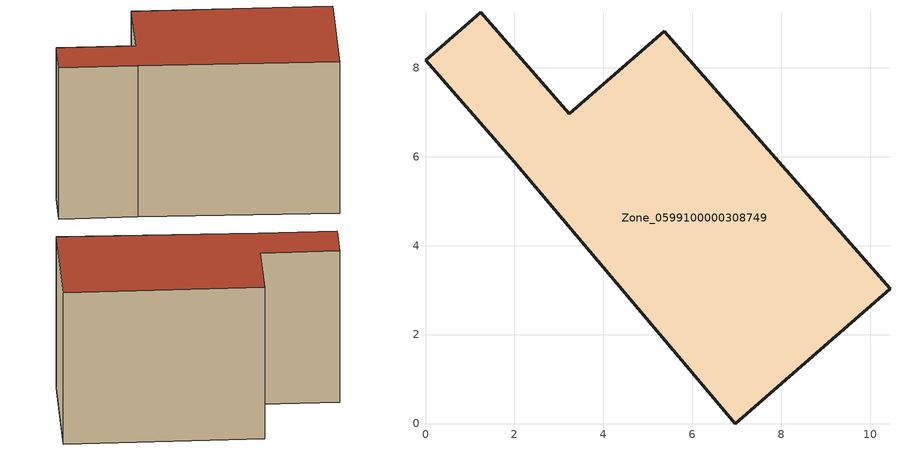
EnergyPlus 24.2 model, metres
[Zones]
Zone_0599100000308749
 floor ground (C_G): 5.37,8.82 10.44,3.03 6.96,0 1.99,5.89 0,8.16 1.24,9.24 3.23,6.96 z0
 wall outside (C_F): 3.23,6.96 1.24,9.24 0,8.16 1.99,5.89 6.96,0 10.44,3.03 5.37,8.82 3.23,6.96 z0:6.5
 roof outside (C_R): 10.44,3.03 5.37,8.82 3.23,6.96 1.24,9.24 0,8.16 1.99,5.89 6.96,0 z6.5
[BUILDING]
Pand.0599100000308749: North Axis=0; Terrain=City; Loads Convergence Tolerance Value=0.04; Temperature Convergence Tolerance Value=0.4; Solar Distribution=FullExterior; Maximum Number of Warmup Days=25; Minimum Number of Warmup Days=1
[Site:Location]
Rotterdam.The.Hague.AP_ZH_NLD Design_Conditions: Latitude=51.96; Longitude=4.45; Time Zone=1; Elevation=-4.5
[SITE:GROUNDTEMPERATURE:BUILDINGSURFACE]
18, 18, 18, 18, 18, 18, 18, 18, 18, 18, 18, 18
[MATERIAL] Thermal Absorptance=0.9; Solar Absorptance=0.7; Visible Absorptance=0.7
Name | Roughness | Thickness | Conductivity | Density | Specific Heat
G.TI.1946 | MediumSmooth | 0.15 | 1 | 540 | 1210
F.TI.1946 | Rough | 0.3 | 0.857143 | 1920 | 840
R.TI.1946 | MediumRough | 0.2 | 0.1 | 1500 | 1000
[CONSTRUCTION]
C_G: G.TI.1946
C_F: F.TI.1946
C_R: R.TI.1946
[ZONE]
Zone_0599100000308749: Type=1; Multiplier=1; Ceiling Height=Autocalculate; Volume=Autocalculate; Floor Area=autocalculate; Part of Total Floor Area=Yes
[ZONEINFILTRATION:DESIGNFLOWRATE]
Infil_Zone_0599100000308749: Zone or ZoneList or Space or SpaceList=Zone_0599100000308749; Schedule=AlwaysOn; Design Flow Rate Calculation Method=Flow/Area; Flow Rate per Floor Area=0.003; Constant Term Coefficient=1; Temperature Term Coefficient=0; Velocity Term Coefficient=0; Velocity Squared Term Coefficient=0
[HVACTEMPLATE:ZONE:IDEALLOADSAIRSYSTEM]
Zone_0599100000308749: Maximum Heating Supply Air Temperature=50; Minimum Cooling Supply Air Temperature=13; Maximum Heating Supply Air Humidity Ratio=0.0156; Minimum Cooling Supply Air Humidity Ratio=0.0077; Heating Limit=NoLimit; Cooling Limit=NoLimit; Dehumidification Control Type=ConstantSensibleHeatRatio; Cooling Sensible Heat Ratio=0.7; Dehumidification Setpoint=60; Humidification Control Type=None; Humidification Setpoint=30; Outdoor Air Method=None; Outdoor Air Flow Rate per Person=0.00944; Outdoor Air Flow Rate per Zone Floor Area=0; Outdoor Air Flow Rate per Zone=0; Demand Controlled Ventilation Type=None; Outdoor Air Economizer Type=NoEconomizer; Heat Recovery Type=None; Sensible Heat Recovery Effectiveness=0.7; Latent Heat Recovery Effectiveness=0.65
[ZONECONTROL:THERMOSTAT]
ThermostatControl_Zone_0599100000308749: Zone or ZoneList=Zone_0599100000308749; Control Type Schedule=DualSetpointControlType; Control 1=Thermostat_Zone_0599100000308749; Temperature Difference Between Cutout And Setpoint=0
[THERMOSTATSETPOINT:DUALSETPOINT]
Thermostat_Zone_0599100000308749: Heating Setpoint Temperature Schedule=HeatingSetpoint_Zone_0599100000308749; Cooling Setpoint Temperature Schedule=CoolingSetpoint_Zone_0599100000308749
[SCHEDULE:COMPACT]
HeatingSetpoint_Zone_0599100000308749: Through: 12/31, For: AllDays, Until: 24:00, 21
CoolingSetpoint_Zone_0599100000308749: Through: 12/31, For: AllDays, Until: 24:00, 24
DualSetpointControlType: Through: 12/31, For: AllDays, Until: 24:00, 4
AlwaysOn: Through: 12/31, For: AllDays, Until: 24:00, 1
